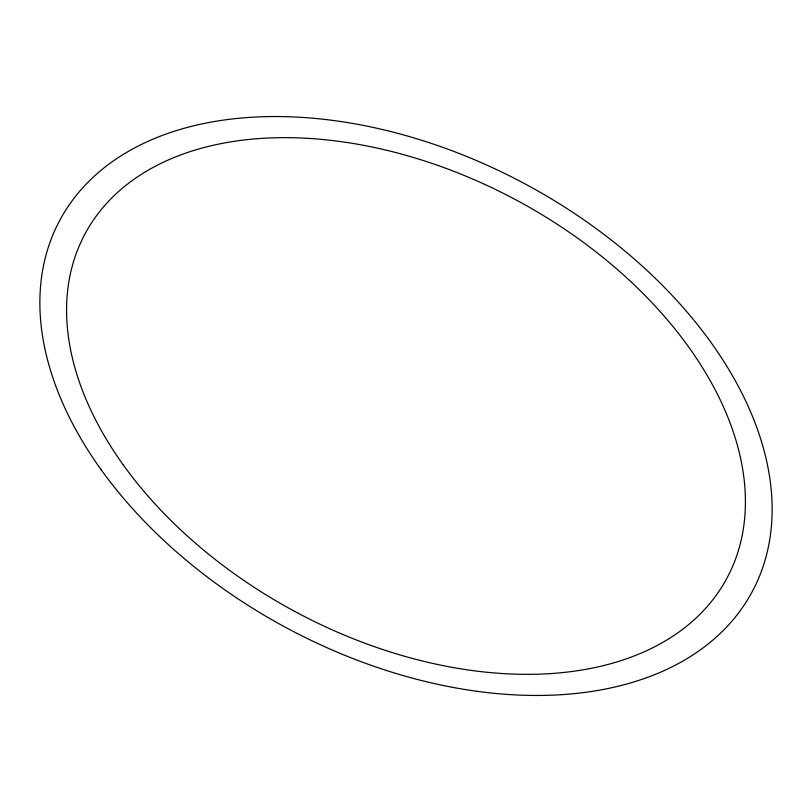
<?xml version="1.0" encoding="UTF-8"?>
<svg xmlns="http://www.w3.org/2000/svg" width="812" height="812" viewBox="0 0 812 812"><rect width="100%" height="100%" fill="white"/><g stroke="black" fill="none" stroke-linecap="round" stroke-linejoin="round"><path stroke-width="1.22" d="M101.114 469.671A392.856 251.994 28.2 0 0 734.007 618.703A392.856 251.994 28.2 0 0 382.888 129.626A392.856 251.994 28.2 0 0 101.114 469.671M123.353 465.032A364.202 233.612 28.2 0 0 710.074 603.184A364.202 233.612 28.2 0 0 384.573 149.784A364.202 233.612 28.2 0 0 123.353 465.032"/></g></svg>
